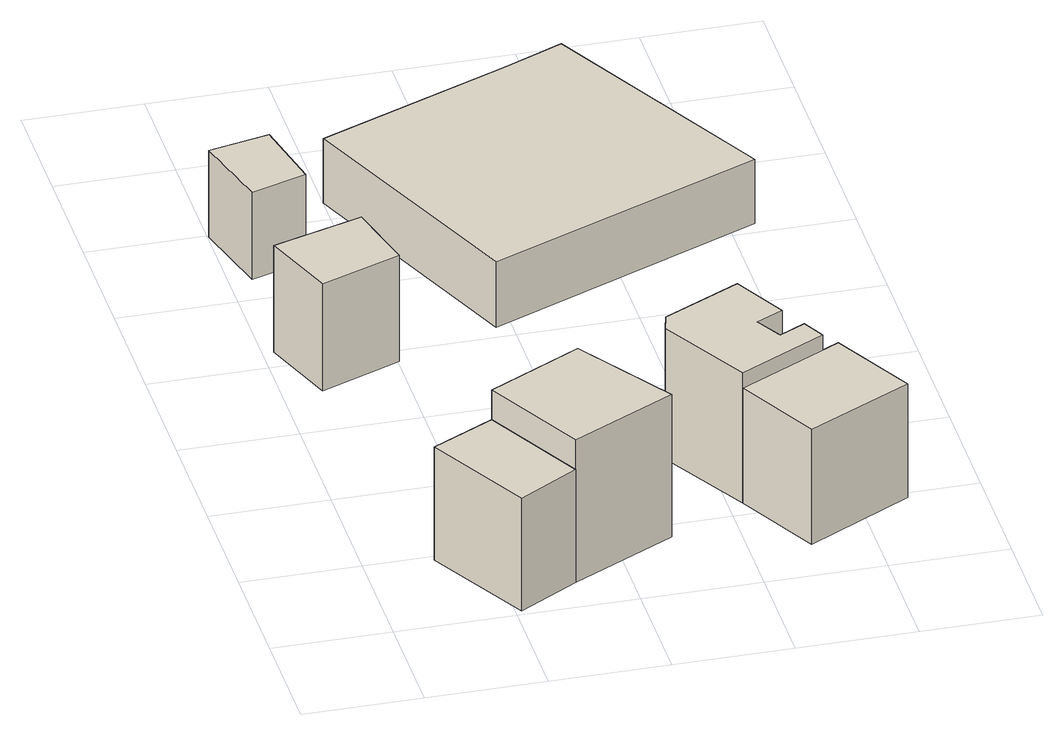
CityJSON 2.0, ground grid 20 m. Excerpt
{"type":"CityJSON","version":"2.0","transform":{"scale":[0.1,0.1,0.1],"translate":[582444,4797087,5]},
"CityObjects":{
"building1":{"type":"Building","children":["building1-1"],"geometry":[{"type":"MultiSurface","lod":"1","boundaries":[[[0,1,2,3]],[[1,4,5,2]],[[4,6,7,5]],[[6,0,3,7]],[[6,4,1,0]]]}]},
"building1-1":{"type":"BuildingPart","attributes":{"name":"8297459_P","measuredHeight":20.91},"parents":["building1"],"geometry":[{"type":"MultiSurface","lod":"2","boundaries":[[[0,1,2,3]],[[1,4,5,2]],[[4,6,7,5]],[[6,0,3,7]],[[6,4,1,0]]],"semantics":{"surfaces":[{"type":"WallSurface"},{"type":"RoofSurface"}],"values":[0,0,0,0,1]}}]},
"building2":{"type":"Building","children":["building2-1"],"geometry":[{"type":"MultiSurface","lod":"1","boundaries":[[[8,9,10,11]],[[9,12,13,10]],[[12,14,15,13]],[[14,8,11,15]],[[14,12,9,8]]]}]},
"building2-1":{"type":"BuildingPart","attributes":{"name":"8297486_P","measuredHeight":19.77},"parents":["building2"],"geometry":[{"type":"MultiSurface","lod":"2","boundaries":[[[8,9,10,11]],[[9,12,13,10]],[[12,14,15,13]],[[14,8,11,15]],[[14,12,9,8]]],"semantics":{"surfaces":[{"type":"WallSurface"},{"type":"RoofSurface"}],"values":[0,0,0,0,1]}}]},
"building3":{"type":"Building","children":["building3-1"],"geometry":[{"type":"MultiSurface","lod":"1","boundaries":[[[16,17,18,19]],[[17,20,21,18]],[[20,22,23,21]],[[22,16,19,23]],[[22,20,17,16]]]}]},
"building3-1":{"type":"BuildingPart","attributes":{"name":"8297470_P","measuredHeight":16.14},"parents":["building3"],"geometry":[{"type":"MultiSurface","lod":"2","boundaries":[[[16,17,18,19]],[[17,20,21,18]],[[20,22,23,21]],[[22,16,19,23]],[[22,20,17,16]]],"semantics":{"surfaces":[{"type":"WallSurface"},{"type":"RoofSurface"}],"values":[0,0,0,0,1]}}]},
"building4":{"type":"Building","children":["building4-1"],"geometry":[{"type":"MultiSurface","lod":"1","boundaries":[[[24,25,26,2]],[[25,27,28,26]],[[27,29,5,28]],[[29,24,2,5]],[[29,27,25,24]]]}]},
"building4-1":{"type":"BuildingPart","attributes":{"name":"8297469_P","measuredHeight":26.43},"parents":["building4"],"geometry":[{"type":"MultiSurface","lod":"2","boundaries":[[[24,25,26,2]],[[25,27,28,26]],[[27,29,5,28]],[[29,24,2,5]],[[29,27,25,24]]],"semantics":{"surfaces":[{"type":"WallSurface"},{"type":"RoofSurface"}],"values":[0,0,0,0,1]}}]},
"building5":{"type":"Building","children":["building5-1"],"geometry":[{"type":"MultiSurface","lod":"1","boundaries":[[[30,31,32,33]],[[31,34,35,32]],[[34,36,37,35]],[[36,38,39,37]],[[38,40,41,39]],[[40,42,43,41]],[[42,44,45,43]],[[44,46,47,45]],[[46,30,33,47]],[[46,44,42,40,38,36,34,31,30]]]}]},
"building5-1":{"type":"BuildingPart","attributes":{"name":"8297475_P","measuredHeight":24.11},"parents":["building5"],"geometry":[{"type":"MultiSurface","lod":"2","boundaries":[[[30,31,32,33]],[[31,34,35,32]],[[34,36,37,35]],[[36,38,39,37]],[[38,40,41,39]],[[40,42,43,41]],[[42,44,45,43]],[[44,46,47,45]],[[46,30,33,47]],[[46,44,42,40,38,36,34,31,30]]],"semantics":{"surfaces":[{"type":"WallSurface"},{"type":"RoofSurface"}],"values":[0,0,0,0,0,0,0,0,0,1]}}]},
"building6":{"type":"Building","children":["building6-1"],"geometry":[{"type":"MultiSurface","lod":"1","boundaries":[[[48,49,50,51]],[[49,52,53,50]],[[52,54,33,53]],[[54,48,51,33]],[[54,52,49,48]]]}]},
"building6-1":{"type":"BuildingPart","attributes":{"name":"8297542_P","measuredHeight":21.32},"parents":["building6"],"geometry":[{"type":"MultiSurface","lod":"2","boundaries":[[[48,49,50,51]],[[49,52,53,50]],[[52,54,33,53]],[[54,48,51,33]],[[54,52,49,48]]],"semantics":{"surfaces":[{"type":"WallSurface"},{"type":"RoofSurface"}],"values":[0,0,0,0,1]}}]},
"building7":{"type":"Building","children":["building7-1"],"geometry":[{"type":"MultiSurface","lod":"1","boundaries":[[[55,56,57,58]],[[56,59,60,57]],[[59,61,62,60]],[[61,63,64,62]],[[63,55,58,64]],[[63,61,59,56,55]]]}]},
"building7-1":{"type":"BuildingPart","attributes":{"name":"8297412_P","measuredHeight":11.94},"parents":["building7"],"geometry":[{"type":"MultiSurface","lod":"2","boundaries":[[[55,56,57,58]],[[56,59,60,57]],[[59,61,62,60]],[[61,63,64,62]],[[63,55,58,64]],[[63,61,59,56,55]]],"semantics":{"surfaces":[{"type":"WallSurface"},{"type":"RoofSurface"}],"values":[0,0,0,0,0,1]}}]}
},
"vertices":[
[113,187,217],[220,243,217],[220,243,7],[113,187,7],[312,68,217],[312,68,8],[209,6,217],[209,6,9],
[18,843,204],[172,891,204],[172,891,6],[18,843,6],[202,767,204],[202,767,7],[65,714,204],[65,714,6],
[37,1056,169],[1,1193,169],[1,1193,8],[37,1056,8],[104,1215,169],[104,1215,9],[131,1087,169],[131,1087,8],
[220,243,272],[381,329,272],[381,329,7],[491,161,272],[491,161,8],[312,68,272],
[623,231,249],[537,387,249],[537,387,7],[623,231,8],[546,420,249],[546,420,8],[679,488,249],[679,488,9],[728,394,249],[728,394,9],[682,371,249],[682,371,9],[707,325,249],[707,325,9],[752,348,249],[752,348,9],[772,309,249],[772,309,8],
[801,324,221],[877,180,221],[877,180,10],[801,324,9],[698,86,221],[698,86,8],[623,231,221],
[529,1380,129],[629,1424,129],[629,1424,10],[529,1380,10],[841,1020,129],[841,1020,10],[374,826,129],[374,826,8],[199,1244,129],[199,1244,10]
]}
